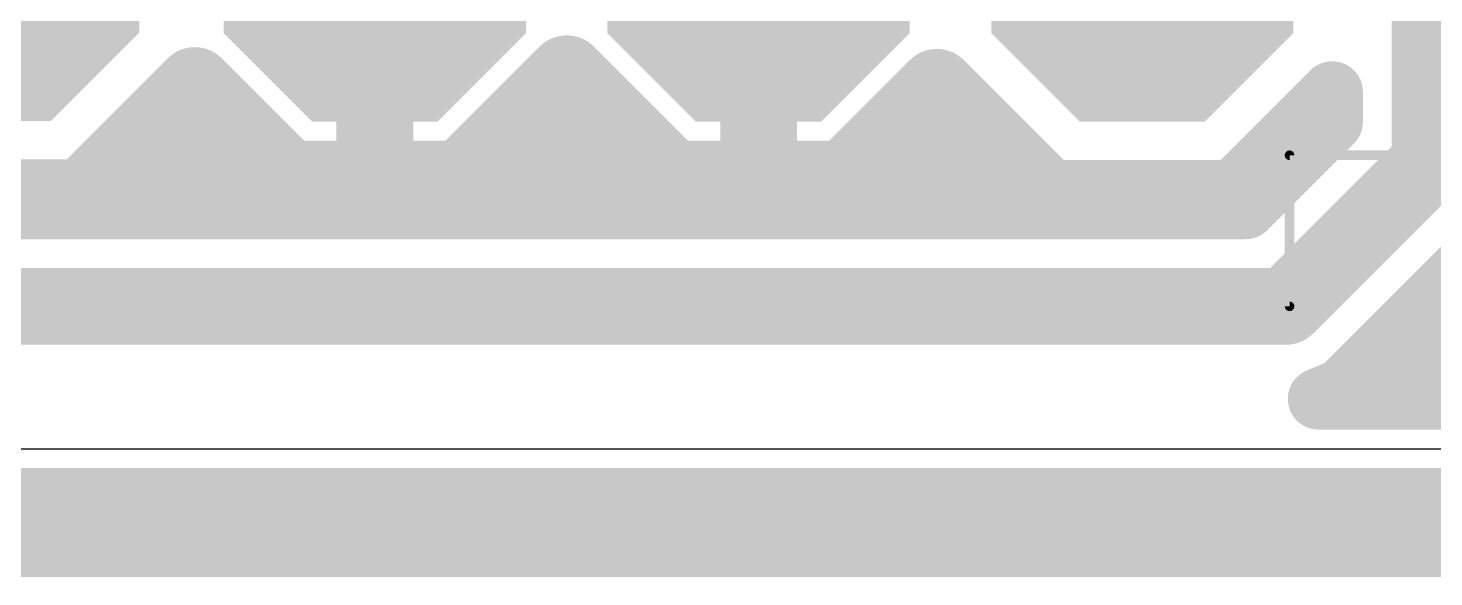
# Model space of a CAD drawing. Extents: x -2.9 to 49.9, y -3.5 to 62.6.
# Drawn here: x 17 to 35.61, y -1.68 to 5.59 of the extents above; entities that cross this region are included whole.
import ezdxf

# ---------------------------------------------------------------- set-up
doc = ezdxf.new("R2010")
doc.units = 0
for name, color, linetype in [('16', 175, 'CONTINUOUS'), ('17', 82, 'CONTINUOUS'), ('20', 251, 'CONTINUOUS'), ('21', 253, 'CONTINUOUS')]:
    doc.layers.add(name, color=color, linetype=linetype)

# ---------------------------------------------------------------- blocks, each defined once
blk = doc.blocks.new('OCTAGONP')
at = {"const_width": 0.5}
blk.add_lwpolyline([(-0.25, -0.1036), (-0.25, 0.1036), (-0.1036, 0.25), (0.1036, 0.25), (0.25, 0.1036), (0.25, -0.1036), (0.1036, -0.25), (-0.1036, -0.25), (-0.25, -0.1036), (-0.25, 0.1036)], dxfattribs=at)

msp = doc.modelspace()

# ---------------------------------------------------------------- linework, layer by layer
at = {"layer": '16'}
for points, const_width in [([(35.56, 3.81), (35.56, 13.97)], 1.016), ([(21.59, 3.588), (21.59, 6.35)], 1.016), ([(21.59, 6.35), (21.59, 3.588)], 1.016), ([(26.67, 3.588), (26.67, 6.35)], 1.016), ([(26.67, 6.35), (26.67, 3.588)], 1.016), ([(21.59, 6.096), (21.59, 6.096)], 1.016), ([(26.67, 6.096), (26.67, 6.096)], 1.016), ([(21.59, 5.08), (21.59, 5.08)], 1.016), ([(26.67, 5.08), (26.67, 5.08)], 1.016), ([(22.7341, 3.588), (24.13, 4.9839)], 1.016), ([(24.13, 4.9839), (25.5259, 3.588)], 1.016), ([(17.7227, 3.3444), (19.2061, 4.8278)], 1.016), ([(19.2061, 4.8278), (20.4459, 3.588)], 1.016), ([(27.8141, 3.588), (29.0304, 4.8043)], 1.016), ([(29.0304, 4.8043), (30.5007, 3.334)], 1.016), ([(17.6806, 3.446), (19.0265, 4.7919)], 0.8128), ([(19.0265, 4.7919), (20.3828, 3.4356)], 0.8128), ([(22.7972, 3.4356), (24.13, 4.7684)], 0.8128), ([(24.13, 4.7684), (25.4628, 3.4356)], 0.8128), ([(27.8772, 3.4356), (29.21, 4.7684)], 0.8128), ([(29.21, 4.7684), (30.5428, 3.4356)], 0.8128), ([(32.9572, 3.4356), (34.2646, 4.743)], 0.8128), ([(34.2646, 4.743), (34.2646, 4.3466)], 0.8128), ([(32.9993, 3.334), (34.163, 4.4977)], 1.016), ([(34.163, 4.3887), (33.0763, 3.302)], 1.016), ([(34.163, 4.4977), (34.163, 4.3887)], 1.016), ([(34.2646, 4.3466), (33.1184, 3.2004)], 0.8128), ([(18.2986, 4.064), (19.7544, 4.064)], 0.8128), ([(18.4423, 4.064), (19.9699, 4.064)], 1.016), ([(21.59, 4.064), (21.59, 4.064)], 1.016), ([(23.2101, 4.064), (25.0499, 4.064)], 1.016), ([(23.4256, 4.064), (24.8344, 4.064)], 0.8128), ([(26.67, 4.064), (26.67, 4.064)], 1.016), ([(28.2901, 4.064), (29.7707, 4.064)], 1.016), ([(28.5056, 4.064), (29.9144, 4.064)], 0.8128), ([(33.5856, 4.064), (33.982, 4.064)], 0.8128), ([(33.7293, 4.064), (33.8383, 4.064)], 1.016), ([(33.655, 1.905), (35.56, 3.81)], 1.016), ([(20.4459, 3.588), (21.59, 3.588)], 1.016), ([(21.59, 3.588), (22.7341, 3.588)], 1.016), ([(25.5259, 3.588), (26.67, 3.588)], 1.016), ([(26.67, 3.588), (27.8141, 3.588)], 1.016), ([(33.0763, 3.302), (4.3887, 3.302)], 1.016), ([(15.2242, 3.3444), (17.7227, 3.3444)], 1.016), ([(15.2663, 3.446), (17.6806, 3.446)], 0.8128), ([(20.3828, 3.4356), (22.7972, 3.4356)], 0.8128), ([(25.4628, 3.4356), (27.8772, 3.4356)], 0.8128), ([(30.5007, 3.334), (32.9993, 3.334)], 1.016), ([(30.5428, 3.4356), (32.9572, 3.4356)], 0.8128), ([(4.2958, 3.2512), (33.1692, 3.2512)], 0.8128), ([(33.1184, 3.2004), (4.3466, 3.2004)], 0.8128), ([(34.5076, 0.782), (36.3513, 2.6257)], 1.016), ([(34.7532, 1.1712), (36.2938, 2.7118)], 0.8128), ([(35.7577, 2.032), (42.4751, 2.032)], 1.016), ([(3.81, 1.905), (33.655, 1.905)], 1.016), ([(35.2076, 1.6256), (42.9441, 1.6256)], 0.8128), ([(34.3888, 0.8068), (34.7532, 1.1712)], 0.8128), ([(34.7416, 1.016), (43.7514, 1.016)], 1.016), ([(34.7532, 1.1712), (34.7532, 1.1712)], 0.8128), ([(34.0836, 0.6804), (34.3888, 0.8068)], 0.8128), ([(34.3948, 0.8128), (47.2696, 0.8128)], 0.8128), ([(47.168, 0.782), (34.5076, 0.782)], 1.016), ([(47.2696, 0.6804), (34.0836, 0.6804)], 0.8128), ([(-1.4014, -0.6404), (48.0614, -0.6404)], 0.8128), ([(-2.54, -0.8128), (49.53, -0.8128)], 0.8128), ([(49.53, -1.27), (-2.54, -1.27)], 0.8128)]:
    msp.add_lwpolyline(points, dxfattribs=dict(at, const_width=const_width))
for points, const_width in [([(21.59, 6.35, 1), (21.59, 5.842)], 0.508), ([(21.59, 5.842, 1), (21.59, 6.35)], 0.508), ([(26.67, 6.35, 1), (26.67, 5.842)], 0.508), ([(26.67, 5.842, 1), (26.67, 6.35)], 0.508), ([(21.59, 5.334, 1), (21.59, 4.826)], 0.508), ([(21.59, 4.826, 1), (21.59, 5.334)], 0.508), ([(26.67, 5.334, 1), (26.67, 4.826)], 0.508), ([(26.67, 4.826, 1), (26.67, 5.334)], 0.508), ([(24.3096, 5.1635, 1), (23.9504, 4.8043)], 0.508), ([(24.3096, 4.8043, 1), (23.9504, 5.1635)], 0.508), ([(19.3857, 5.0074, 1), (19.0265, 4.6482)], 0.508), ([(19.3857, 4.6482, 1), (19.0265, 5.0074)], 0.508), ([(29.21, 4.9839, 1), (28.8508, 4.6247)], 0.508), ([(29.21, 4.6247, 1), (28.8508, 4.9839)], 0.508), ([(19.1702, 4.9356, 1), (18.8828, 4.6482)], 0.4064), ([(19.1702, 4.6482, 1), (18.8828, 4.9356)], 0.4064), ([(24.2737, 4.9121, 1), (23.9863, 4.6247)], 0.4064), ([(24.2737, 4.6247, 1), (23.9863, 4.9121)], 0.4064), ([(29.3537, 4.9121, 1), (29.0663, 4.6247)], 0.4064), ([(29.3537, 4.6247, 1), (29.0663, 4.9121)], 0.4064), ([(34.4678, 4.743, 1), (34.0614, 4.743)], 0.4064), ([(34.4083, 4.5993, 1), (34.1209, 4.8867)], 0.4064), ([(34.417, 4.4977, 1), (33.909, 4.4977)], 0.508), ([(34.3426, 4.3181, 1), (33.9834, 4.6773)], 0.508), ([(34.3426, 4.209, 1), (33.9834, 4.5683)], 0.508), ([(34.4083, 4.2029, 1), (34.1209, 4.4903)], 0.4064), ([(18.2986, 4.2672, 1), (18.2986, 3.8608)], 0.4064), ([(18.4423, 4.318, 1), (18.4423, 3.81)], 0.508), ([(19.7544, 3.8608, 1), (19.7544, 4.2672)], 0.4064), ([(19.9699, 3.81, 1), (19.9699, 4.318)], 0.508), ([(21.59, 4.318, 1), (21.59, 3.81)], 0.508), ([(21.59, 3.81, 1), (21.59, 4.318)], 0.508), ([(23.2101, 4.318, 1), (23.2101, 3.81)], 0.508), ([(23.4256, 4.2672, 1), (23.4256, 3.8608)], 0.4064), ([(24.8344, 3.8608, 1), (24.8344, 4.2672)], 0.4064), ([(25.0499, 3.81, 1), (25.0499, 4.318)], 0.508), ([(26.67, 4.318, 1), (26.67, 3.81)], 0.508), ([(26.67, 3.81, 1), (26.67, 4.318)], 0.508), ([(28.2901, 4.318, 1), (28.2901, 3.81)], 0.508), ([(28.5056, 4.2672, 1), (28.5056, 3.8608)], 0.4064), ([(29.7707, 3.81, 1), (29.7707, 4.318)], 0.508), ([(29.9144, 3.8608, 1), (29.9144, 4.2672)], 0.4064), ([(33.5856, 4.2672, 1), (33.5856, 3.8608)], 0.4064), ([(33.7293, 4.318, 1), (33.7293, 3.81)], 0.508), ([(33.8383, 3.81, 1), (33.8383, 4.318)], 0.508), ([(33.909, 4.3887, 1), (34.417, 4.3887)], 0.508), ([(33.982, 3.8608, 1), (33.982, 4.2672)], 0.4064), ([(34.0614, 4.3466, 1), (34.4678, 4.3466)], 0.4064), ([(35.7396, 3.6304, 1), (35.3804, 3.9896)], 0.508), ([(20.4459, 3.842, 1), (20.4459, 3.334)], 0.508), ([(21.59, 3.842, 1), (21.59, 3.334)], 0.508), ([(21.59, 3.334, 1), (21.59, 3.842)], 0.508), ([(22.7341, 3.334, 1), (22.7341, 3.842)], 0.508), ([(25.5259, 3.842, 1), (25.5259, 3.334)], 0.508), ([(26.67, 3.842, 1), (26.67, 3.334)], 0.508), ([(26.67, 3.334, 1), (26.67, 3.842)], 0.508), ([(27.8141, 3.334, 1), (27.8141, 3.842)], 0.508), ([(20.2663, 3.4084, 1), (20.6255, 3.7676)], 0.508), ([(22.5545, 3.7676, 1), (22.9137, 3.4084)], 0.508), ([(25.3463, 3.4084, 1), (25.7055, 3.7676)], 0.508), ([(27.6345, 3.7676, 1), (27.9937, 3.4084)], 0.508), ([(35.306, 3.81, 1), (35.814, 3.81)], 0.508), ([(17.5431, 3.524, 1), (17.9023, 3.1648)], 0.508), ([(17.537, 3.5897, 1), (17.8243, 3.3023)], 0.4064), ([(17.7227, 3.0904, 1), (17.7227, 3.5984)], 0.508), ([(17.6806, 3.2428, 1), (17.6806, 3.6492)], 0.4064), ([(20.3828, 3.6388, 1), (20.3828, 3.2324)], 0.4064), ([(20.2391, 3.2919, 1), (20.5265, 3.5793)], 0.4064), ([(21.336, 3.588, 1), (21.844, 3.588)], 0.508), ([(21.336, 3.588, 1), (21.844, 3.588)], 0.508), ([(22.6535, 3.5793, 1), (22.9409, 3.2919)], 0.4064), ([(22.7972, 3.2324, 1), (22.7972, 3.6388)], 0.4064), ([(25.4628, 3.6388, 1), (25.4628, 3.2324)], 0.4064), ([(25.3191, 3.2919, 1), (25.6065, 3.5793)], 0.4064), ([(26.416, 3.588, 1), (26.924, 3.588)], 0.508), ([(26.416, 3.588, 1), (26.924, 3.588)], 0.508), ([(27.7335, 3.5793, 1), (28.0209, 3.2919)], 0.4064), ([(27.8772, 3.2324, 1), (27.8772, 3.6388)], 0.4064), ([(30.5007, 3.588, 1), (30.5007, 3.08)], 0.508), ([(30.3211, 3.1544, 1), (30.6803, 3.5136)], 0.508), ([(30.5428, 3.6388, 1), (30.5428, 3.2324)], 0.4064), ([(30.3991, 3.2919, 1), (30.6865, 3.5793)], 0.4064), ([(32.8197, 3.5136, 1), (33.1789, 3.1544)], 0.508), ([(32.8135, 3.5793, 1), (33.1009, 3.2919)], 0.4064), ([(32.8967, 3.4816, 1), (33.2559, 3.1224)], 0.508), ([(32.9993, 3.08, 1), (32.9993, 3.588)], 0.508), ([(32.9572, 3.2324, 1), (32.9572, 3.6388)], 0.4064), ([(33.0763, 3.048, 1), (33.0763, 3.556)], 0.508), ([(32.9747, 3.3441, 1), (33.2621, 3.0567)], 0.4064), ([(33.1184, 2.9972, 1), (33.1184, 3.4036)], 0.4064), ([(33.1692, 3.048, 1), (33.1692, 3.4544)], 0.4064), ([(35.7577, 2.286, 1), (35.7577, 1.778)], 0.508), ([(33.4754, 2.0846, 1), (33.8346, 1.7254)], 0.508), ([(33.655, 1.651, 1), (33.655, 2.159)], 0.508), ([(35.2076, 1.8288, 1), (35.2076, 1.4224)], 0.4064), ([(34.7416, 1.27, 1), (34.7416, 0.762)], 0.508), ([(34.9564, 1.1712, 1), (34.55, 1.1712)], 0.4064), ([(34.6095, 1.3149, 1), (34.8969, 1.0275)], 0.4064), ([(34.8969, 1.0275, 1), (34.6095, 1.3149)], 0.4064), ([(34.55, 1.1712, 1), (34.9564, 1.1712)], 0.4064), ([(34.2451, 0.9505, 1), (34.5325, 0.6631)], 0.4064), ([(34.3948, 1.016, 1), (34.3948, 0.6096)], 0.4064), ([(34.5076, 1.036, 1), (34.5076, 0.528)], 0.508), ([(34.328, 0.9616, 1), (34.6873, 0.6024)], 0.508), ([(34.4665, 0.6191, 1), (34.311, 0.9945)], 0.4064), ([(34.0836, 0.8836, 1), (34.0836, 0.4772)], 0.4064), ([(34.0058, 0.8681, 1), (34.1613, 0.4927)], 0.4064)]:
    msp.add_lwpolyline(points, format="xyb", dxfattribs=dict(at, const_width=const_width))
at = {"layer": '20'}
msp.add_line((-1.27, 0.02), (47.93, 0.02), dxfattribs=at)
at = {"layer": '21', "const_width": 0.0635}
for points in [[(33.7, 3.9368, 1), (33.7, 3.8733)], [(33.7318, 3.905, 1), (33.6683, 3.905)], [(33.6683, 1.905, 1), (33.7318, 1.905)], [(33.7, 1.8733, 1), (33.7, 1.9367)]]:
    msp.add_lwpolyline(points, format="xyb", dxfattribs=at)
at = {"layer": '21', "const_width": 0.127}
for points in [[(33.7, 1.905), (33.7, 3.905)], [(33.7, 3.905), (35.7, 3.905)], [(14.7, 1.905), (33.7, 1.905)]]:
    msp.add_lwpolyline(points, dxfattribs=at)

# ---------------------------------------------------------------- block references
at = {"layer": '17', "xscale": 4, "yscale": 4}
for p in [(16.4735, 6.3604), (16.4735, 6.3604), (21.59, 6.35), (21.59, 6.35), (26.67, 6.35), (26.67, 6.35), (31.75, 6.35), (31.75, 6.35)]:
    msp.add_blockref('OCTAGONP', p, dxfattribs=at)

doc.saveas('drawing.dxf')
